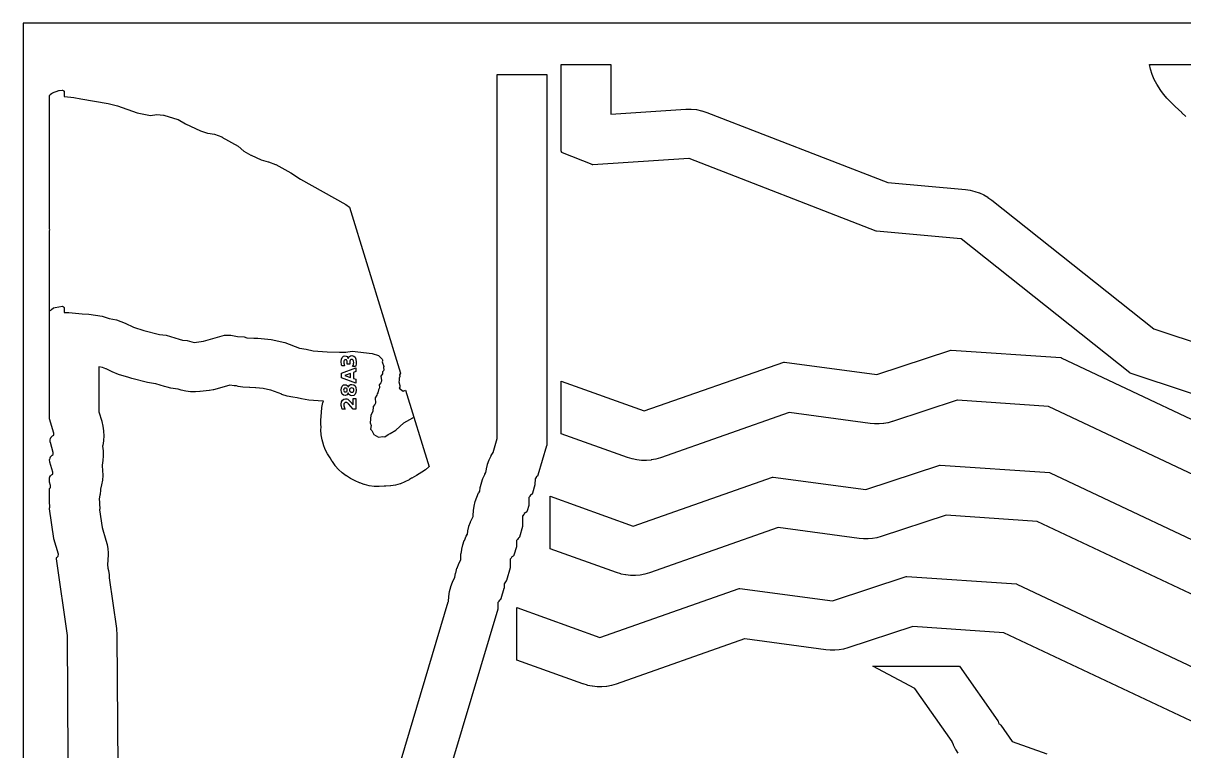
# Model space of a CAD drawing. Header units: millimetres. Extents: x 0 to 841, y 0 to 594.
# Drawn here: x 0 to 469.4, y 299.9 to 594 of the extents above; entities that cross this region are included whole.
import ezdxf

# ---------------------------------------------------------------- set-up
doc = ezdxf.new("R2010")
doc.units = ezdxf.units.MM
for name, color, linetype in [('CUT', 1, 'Continuous'), ('ENGRAVE', 5, 'Continuous'), ('SHEET_EDGE_DO_NOT_CUT', 8, 'Continuous')]:
    doc.layers.add(name, color=color, linetype=linetype)

msp = doc.modelspace()

# ---------------------------------------------------------------- linework, layer by layer
at = {"layer": 'CUT'}
for points in [[(494.55, 437.07), (447.71, 452.6), (447.67, 452.61), (447.63, 452.63), (447.6, 452.65), (447.56, 452.68), (379.3, 506.82), (379.29, 506.83), (379.28, 506.83), (345.16, 509.94), (345.12, 509.95), (345.07, 509.96), (345.03, 509.97), (269.28, 539.29), (269.26, 539.3), (269.25, 539.3), (230.34, 536.79), (230.28, 536.79), (230.23, 536.8), (230.18, 536.81), (230.12, 536.83), (218.11, 541.59), (218.07, 541.61), (218.03, 541.63), (218, 541.65), (217.96, 541.68), (217.86, 541.77), (217.83, 541.8), (217.8, 541.84), (217.77, 541.88), (217.75, 541.92), (217.73, 541.96), (217.71, 542), (217.65, 542.21), (217.63, 542.26), (217.63, 542.31), (217.62, 542.36), (217.62, 577.38), (237.62, 577.38), (237.62, 557.32), (237.63, 557.3), (237.64, 557.3), (267.97, 559.26), (267.99, 559.26), (270.12, 559.28), (270.17, 559.28), (272.28, 559.07), (272.33, 559.06), (274.4, 558.63), (274.45, 558.61), (276.47, 557.95), (276.5, 557.95), (349.69, 529.61), (349.7, 529.61), (349.71, 529.61), (381.1, 526.75), (381.12, 526.74), (383, 526.48), (383.05, 526.47), (384.88, 526.03), (384.92, 526.02), (386.7, 525.4), (386.75, 525.39), (388.46, 524.6), (388.5, 524.58), (390.13, 523.64), (390.17, 523.61), (391.71, 522.51), (391.73, 522.49), (457.28, 470.5), (457.29, 470.5), (457.3, 470.49), (500.84, 456.06)], [(470.19, 556.24), (468.67, 557.84), (468.66, 557.86), (465.92, 560.34), (465.91, 560.35), (464.99, 561.24), (464.98, 561.26), (462.58, 563.74), (462.56, 563.75), (461.28, 565.22), (461.25, 565.26), (460.12, 566.85), (460.1, 566.87), (458.5, 569.36), (458.49, 569.38), (457.43, 571.26), (457.4, 571.31), (456.56, 573.29), (456.54, 573.34), (455.91, 575.4), (455.9, 575.45), (455.54, 577.38), (497.54, 577.38)], [(151.32, 291.22), (171.94, 360.09), (171.94, 360.1), (171.94, 360.11), (171.95, 360.25), (171.95, 360.28), (172.08, 362.26), (172.08, 362.31), (172.41, 364.26), (172.42, 364.31), (172.94, 366.22), (172.96, 366.27), (173.67, 368.11), (173.69, 368.16), (174.59, 369.92), (174.6, 369.94), (174.62, 369.96), (174.62, 369.98), (174.9, 371.68), (174.91, 371.73), (175.43, 373.66), (175.45, 373.71), (176.17, 375.58), (176.19, 375.63), (176.95, 377.13), (176.95, 377.14), (176.95, 377.15), (176.96, 377.63), (176.96, 377.65), (177.06, 379.48), (177.07, 379.53), (177.34, 381.33), (177.35, 381.37), (177.79, 383.14), (177.8, 383.18), (178.4, 384.9), (178.42, 384.94), (179.18, 386.6), (179.2, 386.64), (179.62, 387.37), (179.63, 387.38), (179.63, 387.39), (179.83, 388.77), (179.84, 388.82), (180.28, 390.6), (180.29, 390.64), (180.9, 392.37), (180.92, 392.42), (181.68, 394.08), (181.7, 394.13), (181.96, 394.57), (181.96, 394.58), (181.96, 394.59), (181.97, 395.07), (181.97, 395.09), (182.07, 396.94), (182.07, 396.98), (182.35, 398.8), (182.35, 398.84), (182.8, 400.63), (182.81, 400.67), (183.42, 402.4), (183.44, 402.45), (184.2, 404.12), (184.23, 404.16), (184.63, 404.86), (184.64, 404.87), (184.64, 404.88), (184.84, 406.25), (184.85, 406.3), (185.3, 408.1), (185.31, 408.15), (185.93, 409.9), (185.94, 409.95), (186.72, 411.64), (186.75, 411.68), (187.13, 412.34), (187.14, 412.35), (187.14, 412.36), (187.36, 413.8), (187.37, 413.85), (187.82, 415.66), (187.83, 415.7), (188.45, 417.46), (188.47, 417.5), (189.26, 419.19), (189.28, 419.23), (190.01, 420.48), (190.02, 420.49), (190.02, 420.5), (191.72, 426.15), (191.72, 426.16), (191.72, 426.17), (191.72, 573.26), (211.73, 573.26), (211.73, 423.38), (211.73, 423.38), (211.73, 423.33), (211.72, 423.28), (211.71, 423.23), (208.15, 411.29), (208.13, 411.23), (208.1, 411.18), (208.01, 411.03), (207.99, 410.99), (207.96, 410.95), (207.93, 410.92), (207.89, 410.89), (207.86, 410.86), (207.68, 410.74), (207.67, 410.74), (207.66, 410.73), (207.44, 410.32), (207.41, 410.27), (207.38, 410.23), (207.01, 409.82), (207.01, 409.81), (207.01, 409.79), (206.99, 407.51), (206.99, 407.46), (206.98, 407.41), (206.97, 407.37), (205.96, 403.98), (205.94, 403.94), (205.92, 403.9), (205.9, 403.86), (205.78, 403.67), (205.75, 403.63), (205.72, 403.59), (205.68, 403.56), (205.65, 403.53), (205.6, 403.5), (205.17, 403.25), (205.16, 403.25), (205.15, 403.24), (204.93, 402.82), (204.9, 402.77), (204.86, 402.73), (204.51, 402.32), (204.5, 402.31), (204.5, 402.3), (204.5, 399.22), (204.49, 399.17), (204.49, 399.12), (204.48, 399.08), (203.82, 396.83), (203.8, 396.79), (203.79, 396.75), (203.77, 396.72), (203.74, 396.68), (203.49, 396.33), (203.46, 396.29), (203.42, 396.26), (203.39, 396.23), (203.35, 396.2), (202.66, 395.76), (202.65, 395.76), (202.64, 395.75), (202.42, 395.32), (202.39, 395.27), (202.35, 395.23), (202.01, 394.83), (202, 394.82), (202, 394.81), (201.97, 390.71), (201.96, 390.67), (201.96, 390.62), (201.94, 390.57), (200.66, 386.3), (200.64, 386.25), (200.62, 386.2), (200.59, 386.15), (200.5, 386.03), (200.46, 385.98), (200.43, 385.95), (200.38, 385.91), (200.34, 385.88), (200.15, 385.78), (200.14, 385.77), (200.13, 385.76), (199.9, 385.32), (199.87, 385.27), (199.84, 385.23), (199.5, 384.84), (199.5, 384.84), (199.5, 384.82), (199.48, 382.43), (199.48, 382.38), (199.47, 382.33), (199.46, 382.29), (198.48, 379), (198.46, 378.96), (198.44, 378.91), (198.42, 378.87), (198.39, 378.83), (198.25, 378.66), (198.22, 378.62), (198.18, 378.59), (198.14, 378.56), (198.1, 378.53), (197.64, 378.28), (197.63, 378.28), (197.62, 378.27), (197.39, 377.82), (197.36, 377.77), (197.33, 377.73), (197, 377.35), (196.99, 377.34), (196.99, 377.33), (196.96, 373.98), (196.95, 373.94), (196.95, 373.89), (196.94, 373.85), (195.4, 368.72), (195.38, 368.67), (195.36, 368.62), (195.33, 368.57), (194.49, 367.38), (194.48, 367.37), (194.48, 367.36), (194.47, 365.69), (194.47, 365.64), (194.46, 365.59), (194.45, 365.55), (193.2, 361.37), (193.18, 361.32), (193.16, 361.27), (193.13, 361.23), (193.04, 361.1), (193.01, 361.07), (192.98, 361.03), (192.94, 361), (192.91, 360.98), (192.87, 360.95), (192.61, 360.82), (192.6, 360.81), (192.59, 360.8), (192.39, 360.39), (192.36, 360.34), (192.32, 360.29), (191.99, 359.88), (191.98, 359.87), (191.98, 359.86), (191.95, 357.26), (191.95, 357.21), (191.94, 357.17), (191.93, 357.12), (170.48, 285.48)], [(18.36, 271.98), (17.88, 346.51), (17.88, 346.55), (13.51, 377.55), (13.5, 377.6), (13.5, 377.65), (13.51, 377.79), (13.51, 377.84), (13.52, 377.89), (13.54, 377.93), (13.56, 377.98), (13.59, 378.04), (13.61, 378.08), (13.64, 378.12), (13.67, 378.16), (13.71, 378.2), (13.74, 378.23), (14.18, 378.54), (14.18, 378.54), (14.19, 378.56), (14.22, 379.42), (14.22, 379.43), (14.22, 379.44), (12.38, 385.59), (12.37, 385.63), (12.36, 385.66), (10.66, 397.76), (10.65, 397.81), (10.65, 397.85), (10.65, 397.9), (10.66, 397.94), (10.67, 397.98), (10.79, 398.34), (10.79, 398.35), (10.79, 398.37), (10.79, 399.19), (10.79, 399.2), (10.79, 399.21), (10.64, 399.81), (10.63, 399.85), (10.63, 399.89), (10.63, 399.93), (10.63, 405.53), (10.63, 405.59), (10.64, 405.65), (10.68, 405.81), (10.69, 405.86), (10.72, 405.91), (10.74, 405.96), (10.77, 406), (10.81, 406.04), (11, 406.24), (11.01, 406.25), (11.01, 406.26), (11.02, 407.11), (11.02, 407.12), (11.01, 407.13), (10.64, 408.52), (10.64, 408.57), (10.63, 408.61), (10.63, 408.65), (10.63, 410.17), (10.63, 410.22), (10.64, 410.28), (10.66, 410.33), (10.74, 410.57), (10.76, 410.61), (10.78, 410.65), (10.8, 410.69), (11.04, 411.05), (11.07, 411.09), (11.11, 411.13), (11.38, 411.38), (11.42, 411.42), (11.47, 411.45), (11.95, 411.74), (11.96, 411.75), (11.96, 411.76), (11.95, 412.55), (11.95, 412.56), (11.95, 412.58), (10.78, 416.61), (10.77, 416.66), (10.76, 416.71), (10.69, 417.48), (10.69, 417.54), (10.69, 417.59), (10.7, 417.65), (10.84, 418.21), (10.85, 418.25), (10.86, 418.29), (10.88, 418.33), (11.09, 418.7), (11.11, 418.74), (11.13, 418.78), (11.16, 418.81), (11.56, 419.24), (11.6, 419.27), (11.63, 419.3), (11.67, 419.33), (12.17, 419.63), (12.18, 419.64), (12.18, 419.65), (12.16, 420.42), (12.16, 420.43), (12.16, 420.44), (10.98, 424.5), (10.97, 424.54), (10.96, 424.59), (10.89, 425.37), (10.88, 425.42), (10.89, 425.48), (10.9, 425.53), (11.03, 426.09), (11.05, 426.13), (11.06, 426.17), (11.08, 426.21), (11.28, 426.59), (11.31, 426.63), (11.33, 426.66), (11.36, 426.69), (11.76, 427.13), (11.8, 427.16), (11.83, 427.19), (11.87, 427.21), (12.38, 427.52), (12.39, 427.53), (12.39, 427.54), (12.36, 428.29), (12.36, 428.3), (12.36, 428.32), (10.65, 434.09), (10.63, 434.14), (10.63, 434.19), (10.63, 434.23), (10.63, 510.09), (10.63, 510.15), (10.64, 510.2), (10.7, 510.48), (10.71, 510.49), (10.7, 510.5), (10.64, 510.82), (10.63, 510.87), (10.63, 510.93), (10.63, 564.43), (10.63, 564.49), (10.64, 564.55), (10.69, 564.74), (10.7, 564.79), (10.72, 564.84), (10.75, 564.88), (10.78, 564.93), (10.97, 565.16), (11, 565.2), (11.03, 565.23), (11.07, 565.26), (11.74, 565.74), (11.78, 565.77), (11.82, 565.79), (11.86, 565.8), (14.45, 566.75), (14.51, 566.76), (14.57, 566.77), (15.72, 566.91), (15.77, 566.91), (15.82, 566.91), (15.86, 566.9), (15.91, 566.89), (16.13, 566.84), (16.17, 566.82), (16.17, 566.82), (16.22, 566.8), (16.26, 566.78), (16.3, 566.75), (16.34, 566.72), (16.37, 566.69), (16.4, 566.65), (16.5, 566.51), (16.53, 566.47), (16.55, 566.43), (16.57, 566.38), (16.58, 566.33), (16.59, 566.28), (16.6, 566.23), (16.63, 564.45), (16.63, 564.44), (16.64, 564.44), (20.44, 564.04), (20.5, 564.03), (23.33, 563.38), (23.34, 563.38), (34.36, 561.51), (34.4, 561.5), (38.11, 560.63), (38.17, 560.61), (46.08, 557.75), (46.09, 557.75), (46.1, 557.75), (51.5, 556.73), (51.51, 556.72), (51.53, 556.72), (53.98, 557.09), (54.02, 557.1), (54.06, 557.1), (54.11, 557.09), (56.73, 556.82), (56.78, 556.81), (56.82, 556.8), (62.52, 555.08), (62.57, 555.06), (62.62, 555.04), (65.62, 553.38), (65.63, 553.38), (71.74, 550.48), (71.77, 550.47), (74.58, 549.6), (74.61, 549.59), (77.33, 549.12), (77.38, 549.11), (77.42, 549.1), (80.29, 548.04), (80.32, 548.02), (80.36, 548), (86.92, 544.32), (86.96, 544.29), (87, 544.26), (89.25, 542.33), (89.26, 542.33), (89.27, 542.32), (92.11, 540.62), (92.14, 540.6), (96.18, 538.84), (96.21, 538.83), (99.09, 538.01), (99.14, 537.99), (102.06, 536.85), (102.12, 536.83), (108.27, 533.53), (108.3, 533.51), (112.14, 531.03), (112.15, 531.02), (130.46, 520.78), (130.51, 520.75), (132.01, 519.67), (152.56, 452.6), (152.23, 451.81), (152.23, 451.8), (152.23, 451.79), (152.3, 451.62), (152.32, 451.58), (152.33, 451.54), (152.34, 451.49), (152.34, 451.45), (152.35, 451.36), (152.34, 451.31), (152.34, 451.26), (152.33, 451.2), (152.31, 451.15), (152.26, 451.03), (152.23, 450.98), (152.21, 450.93), (152.17, 450.89), (152.14, 450.85), (151.99, 450.72), (151.99, 450.71), (151.99, 450.7), (152.03, 449.67), (152.03, 449.62), (152.03, 449.58), (152.02, 449.53), (152, 449.48), (151.86, 449.09), (151.86, 449.07), (151.86, 449.06), (152.35, 447.5), (152.36, 447.45), (152.37, 447.4), (152.37, 447.34), (152.36, 447.29), (152.34, 447.12), (152.33, 447.06), (152.31, 447.01), (152.29, 446.95), (152.07, 446.53), (152.06, 446.52), (152.07, 446.52), (153.64, 445.27), (153.65, 445.26), (153.66, 445.27), (154.67, 445.71), (164.17, 414.74), (164.1, 414.68), (164.08, 414.66), (162.71, 413.52), (162.67, 413.5), (161.2, 412.49), (161.18, 412.47), (159.02, 411.13), (159, 411.12), (157.2, 410.13), (157.16, 410.11), (157.08, 410.08), (157.07, 410.07), (157.06, 410.07), (156.17, 409.5), (156.13, 409.48), (154.39, 408.59), (154.34, 408.57), (152.53, 407.87), (152.48, 407.85), (150.6, 407.33), (150.55, 407.32), (148.62, 406.99), (148.58, 406.99), (146.63, 406.85), (146.58, 406.85), (146.28, 406.86), (146.25, 406.86), (145.95, 406.83), (145.93, 406.82), (143.96, 406.7), (143.91, 406.7), (141.96, 406.77), (141.91, 406.77), (139.97, 407.04), (139.92, 407.05), (138.01, 407.51), (137.96, 407.52), (136.12, 408.17), (136.07, 408.19), (134.29, 409.02), (134.26, 409.04), (132.42, 410.02), (132.4, 410.03), (130.69, 411.05), (130.65, 411.08), (129.06, 412.26), (129.03, 412.29), (127.57, 413.62), (127.53, 413.66), (126.22, 415.13), (126.19, 415.17), (125.03, 416.77), (125, 416.81), (124.14, 418.3), (124.13, 418.31), (123.12, 419.88), (123.09, 419.93), (122.19, 421.7), (122.17, 421.75), (121.45, 423.61), (121.43, 423.66), (120.91, 425.58), (120.89, 425.63), (120.57, 427.59), (120.56, 427.64), (120.44, 429.63), (120.44, 429.68), (120.48, 430.78), (120.48, 430.81), (120.4, 431.79), (120.4, 431.83), (120.42, 433.56), (120.42, 433.59), (120.59, 436.61), (120.59, 436.64), (120.8, 438.67), (120.81, 438.73), (121.24, 440.71), (121.25, 440.76), (121.39, 441.17), (121.39, 441.18), (121.38, 441.19), (121.18, 441.2), (121.17, 441.2), (115.56, 441.68), (115.54, 441.68), (114.03, 441.87), (114, 441.88), (112.51, 442.18), (112.49, 442.19), (110.78, 442.61), (110.75, 442.61), (109.08, 442.83), (109.06, 442.84), (106.81, 443.27), (106.75, 443.29), (104.58, 443.98), (104.55, 443.99), (100.09, 445.7), (100.09, 445.7), (100.08, 445.7), (97.07, 446.34), (97.04, 446.35), (94.13, 446.66), (94.09, 446.66), (93.96, 446.66), (93.93, 446.66), (91.61, 446.72), (91.58, 446.72), (88.87, 446.94), (88.85, 446.94), (86.99, 447.19), (86.94, 447.2), (86.25, 447.36), (86.24, 447.36), (86.23, 447.36), (85.32, 447.42), (85.28, 447.43), (83.56, 447.66), (83.55, 447.66), (83.54, 447.66), (78.45, 446.21), (78.43, 446.2), (76.9, 445.83), (76.86, 445.82), (75.29, 445.57), (75.27, 445.57), (71.52, 445.13), (71.5, 445.12), (69.63, 444.99), (69.58, 444.99), (67.72, 445.04), (67.67, 445.04), (65.83, 445.27), (65.78, 445.28), (63.95, 445.68), (63.93, 445.68), (62.7, 446.02), (62.69, 446.02), (62.68, 446.02), (62.52, 446.04), (62.48, 446.04), (59.74, 446.51), (59.71, 446.52), (58.28, 446.86), (58.27, 446.87), (57.16, 447.17), (57.14, 447.18), (53.64, 448.25), (53.63, 448.25), (53.62, 448.25), (52.66, 448.37), (52.63, 448.38), (50.25, 448.82), (50.22, 448.82), (43.95, 450.39), (43.94, 450.39), (42.74, 450.73), (42.73, 450.74), (38.6, 452.05), (38.57, 452.06), (36.01, 453.07), (35.98, 453.09), (33.5, 454.28), (33.48, 454.29), (32.04, 454.81), (32.01, 454.82), (30.64, 455.13), (30.63, 455.13), (30.63, 455.12), (30.63, 436.96), (30.63, 436.95), (30.63, 436.94), (31.76, 433.08), (31.77, 433.06), (32.22, 431.17), (32.23, 431.12), (32.49, 429.21), (32.5, 429.16), (32.57, 427.24), (32.57, 427.19), (32.45, 425.26), (32.45, 425.22), (32.14, 423.31), (32.13, 423.26), (32.08, 423.06), (32.07, 423.05), (32.07, 423.04), (32.32, 421.18), (32.32, 421.13), (32.38, 419.22), (32.38, 419.17), (32.25, 417.25), (32.24, 417.2), (31.93, 415.31), (31.92, 415.26), (31.87, 415.1), (31.87, 415.09), (31.87, 415.07), (32.1, 413.24), (32.1, 413.19), (32.16, 411.28), (32.16, 411.23), (32.02, 409.33), (32.02, 409.28), (31.7, 407.4), (31.69, 407.35), (31.23, 405.67), (31.23, 405.66), (31.23, 405.65), (31.23, 405.39), (31.23, 405.34), (31.06, 403.43), (31.05, 403.38), (30.71, 401.6), (30.71, 401.58), (30.71, 401.57), (30.84, 400.43), (30.85, 400.4), (30.9, 399.73), (30.9, 399.7), (30.94, 397.73), (30.94, 397.68), (30.91, 397.34), (30.91, 397.33), (30.91, 397.31), (31.93, 390.12), (31.93, 390.12), (31.93, 390.11), (33.47, 385), (33.47, 384.98), (33.89, 383.32), (33.9, 383.27), (34.18, 381.6), (34.18, 381.55), (34.31, 379.85), (34.31, 379.82), (34.33, 379.08), (34.33, 379.05), (34.29, 377.09), (34.29, 377.04), (34.05, 375.09), (34.05, 375.08), (34.05, 375.07), (34.23, 373.79), (34.24, 373.76), (34.47, 372.8), (34.48, 372.76), (34.72, 371.07), (34.73, 371.03), (34.8, 369.77), (34.8, 369.75), (37.68, 349.34), (37.69, 349.31), (37.88, 346.68), (37.88, 346.64), (38.34, 275)], [(494.78, 401.35), (414.66, 439.13), (414.65, 439.13), (414.63, 439.13), (377.81, 441.66), (377.8, 441.66), (377.79, 441.66), (351.53, 433), (351.51, 432.99), (349.8, 432.51), (349.76, 432.5), (348.02, 432.18), (347.97, 432.17), (346.22, 432.01), (346.17, 432.01), (344.41, 432.01), (344.36, 432.01), (342.59, 432.17), (342.57, 432.17), (309.82, 436.6), (309.81, 436.6), (309.79, 436.6), (257.78, 418.37), (257.76, 418.36), (255.93, 417.82), (255.88, 417.81), (254.02, 417.45), (253.97, 417.44), (252.08, 417.27), (252.03, 417.26), (250.13, 417.27), (250.08, 417.27), (248.19, 417.46), (248.15, 417.47), (246.29, 417.85), (246.24, 417.86), (244.41, 418.42), (244.39, 418.42), (217.62, 428.03), (217.62, 449.28), (251.15, 437.25), (251.16, 437.24), (251.17, 437.25), (307.61, 457.02), (307.66, 457.04), (307.7, 457.05), (307.75, 457.05), (307.8, 457.05), (307.84, 457.05), (345.25, 451.99), (345.26, 451.99), (345.27, 451.99), (375.17, 461.85), (375.21, 461.86), (375.26, 461.87), (375.31, 461.88), (375.36, 461.87), (419.68, 458.84), (419.72, 458.83), (419.77, 458.82), (419.81, 458.81), (419.86, 458.79), (503.31, 419.44)], [(490.28, 354.85), (410.16, 392.63), (410.15, 392.63), (410.13, 392.63), (373.31, 395.16), (373.3, 395.16), (373.29, 395.16), (347.03, 386.5), (347.01, 386.49), (345.3, 386.01), (345.26, 386), (343.52, 385.68), (343.47, 385.67), (341.72, 385.51), (341.67, 385.51), (339.91, 385.51), (339.86, 385.51), (338.09, 385.67), (338.07, 385.67), (305.32, 390.1), (305.31, 390.1), (305.29, 390.1), (253.28, 371.87), (253.26, 371.86), (251.43, 371.32), (251.38, 371.31), (249.52, 370.95), (249.47, 370.94), (247.58, 370.77), (247.53, 370.76), (245.63, 370.77), (245.58, 370.77), (243.69, 370.96), (243.65, 370.97), (241.79, 371.35), (241.74, 371.36), (239.91, 371.92), (239.89, 371.92), (213.12, 381.53), (213.12, 402.78), (246.65, 390.75), (246.66, 390.74), (246.67, 390.75), (303.11, 410.52), (303.16, 410.54), (303.2, 410.55), (303.25, 410.55), (303.3, 410.55), (303.34, 410.55), (340.75, 405.49), (340.76, 405.49), (340.77, 405.49), (370.67, 415.35), (370.71, 415.36), (370.76, 415.37), (370.81, 415.38), (370.86, 415.37), (415.18, 412.34), (415.22, 412.33), (415.27, 412.32), (415.31, 412.31), (415.36, 412.29), (498.81, 372.94)], [(476.78, 309.85), (396.66, 347.63), (396.65, 347.63), (396.63, 347.63), (359.81, 350.16), (359.8, 350.16), (359.79, 350.16), (333.53, 341.5), (333.51, 341.49), (331.8, 341.01), (331.76, 341), (330.02, 340.68), (329.97, 340.67), (328.22, 340.51), (328.17, 340.51), (326.41, 340.51), (326.36, 340.51), (324.59, 340.67), (324.57, 340.67), (291.82, 345.1), (291.81, 345.1), (291.79, 345.1), (239.78, 326.87), (239.76, 326.86), (237.93, 326.32), (237.88, 326.31), (236.02, 325.95), (235.97, 325.94), (234.08, 325.77), (234.03, 325.76), (232.13, 325.77), (232.08, 325.77), (230.19, 325.96), (230.15, 325.97), (228.29, 326.35), (228.24, 326.36), (226.41, 326.92), (226.39, 326.92), (199.62, 336.53), (199.62, 357.78), (233.15, 345.75), (233.16, 345.74), (233.17, 345.75), (289.61, 365.52), (289.66, 365.54), (289.7, 365.55), (289.75, 365.55), (289.8, 365.55), (289.84, 365.55), (327.25, 360.49), (327.26, 360.49), (327.27, 360.49), (357.17, 370.35), (357.21, 370.36), (357.26, 370.37), (357.31, 370.38), (357.36, 370.37), (401.68, 367.34), (401.72, 367.33), (401.77, 367.32), (401.81, 367.31), (401.86, 367.29), (485.31, 327.94)], [(378.2, 298.89), (377.16, 300.48), (377.13, 300.52), (376.25, 302.2), (376.23, 302.25), (375.7, 303.56), (375.69, 303.58), (375.68, 303.59), (360.66, 325.03), (360.65, 325.04), (360.64, 325.05), (343.69, 334.14), (378.7, 334.14), (394.2, 312.02), (394.23, 311.97), (394.25, 311.92), (394.27, 311.87), (394.59, 310.76), (394.59, 310.75), (394.6, 310.75), (395, 310.62), (395.04, 310.6), (395.08, 310.58), (395.13, 310.55), (395.16, 310.52), (395.32, 310.38), (395.35, 310.36), (395.38, 310.32), (395.41, 310.29), (400.02, 303.71), (400.03, 303.7), (400.04, 303.69), (413.94, 298.7)]]:
    msp.add_lwpolyline(points, dxfattribs=at)
at = {"layer": 'ENGRAVE'}
for points in [[(10.93, 477.74), (11.43, 478.3), (12.23, 478.9), (12.9, 479.11), (15.88, 479.56), (16.35, 479.39), (16.59, 479.03), (16.63, 477.06)], [(16.63, 477.06), (18.44, 477.05), (23.79, 476.46), (26.48, 476.44), (31.9, 475.65), (34.8, 474.69), (37.67, 474.05), (41.27, 472.73), (44.64, 471.11), (48.79, 469.79), (55.08, 468.22), (57.82, 467.89), (63.01, 466.29), (64.46, 465.94), (66.31, 465.76), (69.17, 464.99), (72.94, 465.43), (81.36, 467.84), (83.91, 467.95), (86.71, 467.37), (89.41, 467.18), (90.51, 466.87), (93.25, 466.65), (94.84, 466.7), (100.23, 466.12), (105.79, 464.93), (111.72, 462.66), (114.48, 462.29), (117.27, 461.61), (122.9, 461.12), (127.9, 461.01), (130.51, 461.04), (133.03, 461.49), (141.08, 460.48), (143.63, 459.69), (145.17, 458.24), (145.34, 457.99), (145.38, 457.54), (145.13, 457.13), (145.86, 455.29), (145.78, 454.78), (145.81, 453.86), (145.68, 453.53), (145.26, 453.06), (145.38, 452.59), (145.32, 452.23), (144.65, 451.38), (144.92, 449.64), (144.78, 448.92), (144.67, 448.67), (143.93, 447.76), (144.09, 446.88), (144.07, 446.61), (143.72, 445.87), (143.43, 444.59), (143.1, 444.2), (143.04, 443.65), (142.39, 442.57), (142.42, 440.46), (142.19, 439.92), (141.51, 439.04), (141.36, 437.11), (140.56, 435.54), (140.39, 432.49), (140.73, 431.39), (140.43, 429.89), (140.96, 429.3), (141.79, 427.69), (143.65, 426.69), (145.5, 426.91), (146.22, 426.85), (147.54, 427.79), (148.47, 428.12), (150.65, 429.47), (153.92, 432.45), (157.6, 434.5), (157.76, 434.63)]]:
    msp.add_lwpolyline(points, dxfattribs=at)
for points in [[(131.43, 458.43), (131.64, 458.95), (131.96, 459.33), (132.39, 459.56), (132.92, 459.64), (133.68, 459.47), (134.24, 458.97), (134.58, 458.15), (134.69, 457.03), (134.67, 456.58), (134.62, 456.13), (134.53, 455.68), (134.4, 455.24), (133.24, 455.24), (133.43, 455.66), (133.56, 456.08), (133.64, 456.49), (133.67, 456.9), (133.62, 457.42), (133.46, 457.81), (133.21, 458.05), (132.87, 458.13), (132.52, 458.05), (132.26, 457.81), (132.11, 457.4), (132.06, 456.84), (132.06, 456.24), (131.09, 456.24), (131.09, 456.87), (131.04, 457.37), (130.91, 457.72), (130.69, 457.93), (130.37, 457.99), (130.07, 457.93), (129.85, 457.72), (129.71, 457.4), (129.67, 456.96), (129.69, 456.6), (129.75, 456.23), (129.85, 455.86), (129.99, 455.49), (128.89, 455.49), (128.78, 455.93), (128.7, 456.37), (128.66, 456.81), (128.64, 457.23), (128.73, 458.23), (129.01, 458.93), (129.48, 459.36), (130.14, 459.5), (130.6, 459.43), (130.97, 459.23), (131.25, 458.89), (131.43, 458.43)], [(133.52, 452.79), (133.52, 450.44), (134.58, 450.07), (134.58, 448.55), (128.75, 450.71), (128.75, 452.51), (134.58, 454.67), (134.58, 453.16), (133.52, 452.79)], [(132.43, 450.81), (132.43, 452.41), (130.11, 451.61), (132.43, 450.81)], [(131.47, 444.64), (131.27, 444.17), (130.98, 443.83), (130.61, 443.63), (130.15, 443.57), (129.5, 443.7), (129.03, 444.12), (128.74, 444.8), (128.64, 445.73), (128.74, 446.66), (129.03, 447.34), (129.5, 447.76), (130.15, 447.89), (130.61, 447.83), (130.98, 447.62), (131.27, 447.29), (131.47, 446.82), (131.69, 447.34), (132.01, 447.72), (132.42, 447.94), (132.94, 448.02), (133.7, 447.87), (134.25, 447.44), (134.58, 446.73), (134.69, 445.73), (134.58, 444.74), (134.25, 444.02), (133.7, 443.58), (132.94, 443.44), (132.42, 443.51), (132.01, 443.74), (131.69, 444.11), (131.47, 444.64)], [(130.3, 444.99), (130.61, 445.04), (130.84, 445.18), (130.98, 445.42), (131.03, 445.73), (130.98, 446.04), (130.84, 446.28), (130.61, 446.42), (130.3, 446.47), (130, 446.42), (129.77, 446.28), (129.63, 446.04), (129.59, 445.73), (129.63, 445.42), (129.77, 445.18), (130, 445.04), (130.3, 444.99)], [(131.97, 445.73), (132.03, 445.36), (132.2, 445.08), (132.48, 444.91), (132.86, 444.86), (133.24, 444.91), (133.52, 445.08), (133.69, 445.36), (133.75, 445.73), (133.69, 446.1), (133.52, 446.37), (133.24, 446.54), (132.86, 446.6), (132.48, 446.54), (132.2, 446.37), (132.02, 446.1), (131.97, 445.73)], [(133.47, 439.69), (133.47, 442.25), (134.58, 442.25), (134.58, 438.01), (133.47, 438.01), (131.59, 440.14), (131.34, 440.39), (131.09, 440.57), (130.84, 440.67), (130.58, 440.7), (130.21, 440.63), (129.92, 440.43), (129.73, 440.11), (129.67, 439.69), (129.71, 439.33), (129.82, 438.92), (130, 438.49), (130.27, 438.03), (128.98, 438.03), (128.84, 438.54), (128.73, 439.03), (128.66, 439.53), (128.64, 440.01), (128.76, 440.94), (129.1, 441.63), (129.65, 442.07), (130.39, 442.21), (130.85, 442.15), (131.28, 441.97), (131.76, 441.59), (132.38, 440.93), (133.47, 439.69)]]:
    msp.add_lwpolyline(points, close=True, dxfattribs=at)
at = {"layer": 'SHEET_EDGE_DO_NOT_CUT'}
msp.add_lwpolyline([(0, 0), (841, 0), (841, 594), (0, 594)], close=True, dxfattribs=at)

doc.saveas('drawing.dxf')
